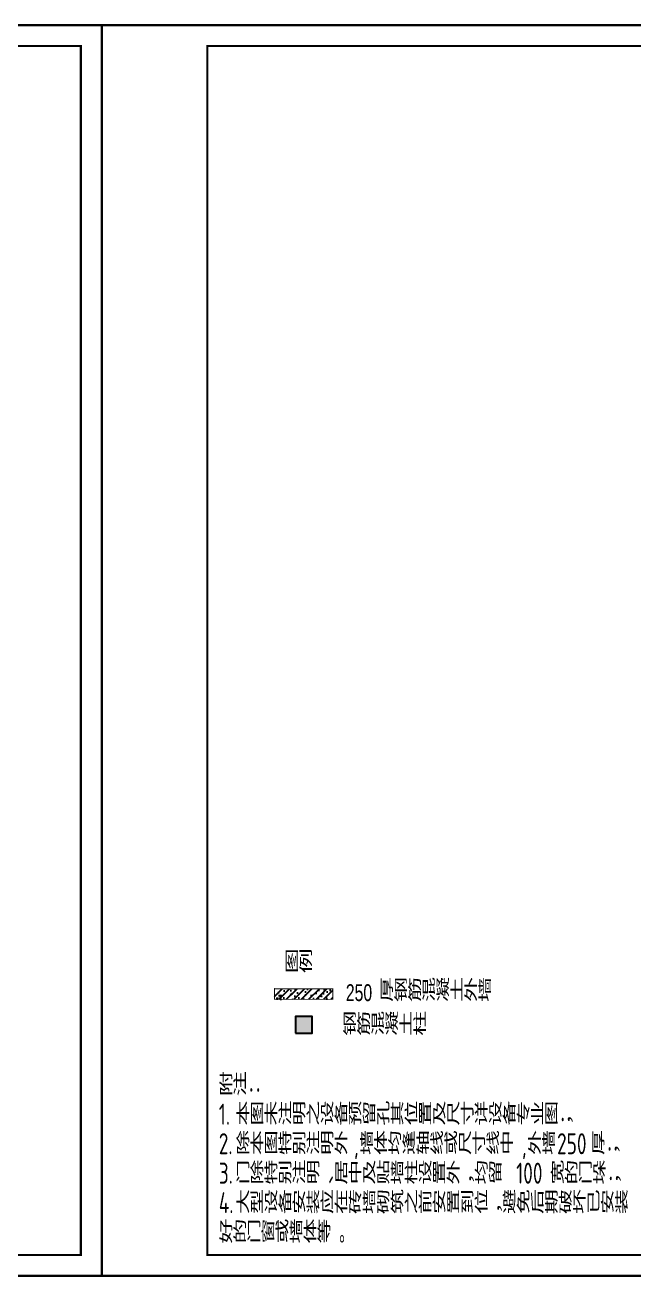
# Model space of a CAD drawing. Header units: millimetres. Extents: x 1742399 to 4898386, y 2481636 to 5226310.
# Drawn here: x 2031459 to 2045902, y 2586514 to 2616214 of the extents above; entities that cross this region are included whole.
import ezdxf

# ---------------------------------------------------------------- set-up
doc = ezdxf.new("R2010")
doc.units = ezdxf.units.MM
doc.header["$LTSCALE"] = 1000
for name, color, linetype in [('E_OTHER', 7, 'Continuous'), ('PUB_HATCH', 8, 'Continuous'), ('PUB_TITLE', 4, 'Continuous'), ('YHG-墙框柱', 4, 'Continuous'), ('YHJ_公填', 8, 'Continuous'), ('YHJ_文字_公文、说明', 7, 'Continuous')]:
    doc.layers.add(name, color=color, linetype=linetype)
doc.styles.add('TSSD_Rein', font='TSSDENG', dxfattribs={"width": 0.7, "bigfont": '@1HZTXT'})
doc.styles.add('YH_TEXT', font='@YH2', dxfattribs={"width": 0.7, "bigfont": '@YH1'})

# ---------------------------------------------------------------- blocks, each defined once
blk = doc.blocks.new('HAYJZ A3')
blk.add_lwpolyline([(4975, -403417), (46975, -403417), (46975, -433117), (4975, -433117), (4975, -403417)])
at = {"const_width": 50}
blk.add_lwpolyline([(7475, -403917), (46475, -403917), (46475, -432617), (7475, -432617), (7475, -403917)], dxfattribs=at)
at = {"layer": 'PUB_TITLE'}
blk.add_lwpolyline([(4975, -433117), (46975, -433117), (46975, -403417), (4975, -403417)], close=True, dxfattribs=at)
blk = doc.blocks.new('_FZH')
blk.add_lwpolyline([(-0.5, -0.5), (0.5, -0.5), (0.5, 0.5), (-0.5, 0.5)], close=True)
at = {"layer": 'PUB_HATCH'}
blk.add_solid([(-0.5, -0.5), (0.5, -0.5), (-0.5, 0.5), (0.5, 0.5)], dxfattribs=at)

msp = doc.modelspace()

# ---------------------------------------------------------------- hatches: boundary and pattern name
at = {"layer": 'E_OTHER'}
h = msp.add_hatch(dxfattribs=at)
h.set_pattern_fill('钢筋混凝土', color=8, scale=50)
h.set_pattern_definition([(45, (1548001.57, 2539708.11), (-88.388348, 88.388348), []), (50, (1548001.57, 2539708.1), (358.6301, -31.37607), [37.5, -412.5]), (355, (1548001.57, 2539708.1), (-69.37567, 376.09607), [30, -330]), (100.4514, (1548031.46, 2539705.5), (289.2547, 344.71977), [31.8701, -350.57106]), (46.1842, (1548001.57, 2539808.1), (533.62052, -82.7595), [56.25, -618.75]), (96.6356, (1548046.04, 2539801.2), (467.33135, 487.05894), [47.80514, -525.8565]), (351.1842, (1548001.57, 2539808.1), (467.331, 487.0593), [45, -495]), (21, (1548051.57, 2539783.1), (298.45353, -201.30945), [37.5, -412.5]), (326, (1548051.57, 2539783.1), (121.65767, 362.57502), [30, -330]), (71.4514, (1548076.44, 2539766.33), (420.11131, 161.26525), [31.8701, -350.57106]), (37.5, (1548001.57, 2539708.11), (6.079928, 166.446927), [0, -326, 0, -335, 0, -331.25]), (7.5, (1548001.57, 2539708.11), (131.53477, 197.205856), [0, -191, 0, -318.5, 0, -126.25]), (327.5, (1547890.07, 2539708.11), (266.911218, -11.277436), [0, -125, 0, -390, 0, -517.5]), (317.5, (1547840.07, 2539708.1), (291.59308, 50.05249), [0, -162.5, 0, -259, 0, -367.5])])
h.paths.add_polyline_path([(2038761.5, 2593083.6), (2038761.5, 2593333.6), (2037377.9, 2593333.6), (2037377.9, 2593083.6)])
at = {"layer": 'YHJ_公填'}
h = msp.add_hatch(color=256, dxfattribs=at)
h.dxf.hatch_style = 1
h.paths.add_polyline_path([(2037872, 2592277.5), (2038272, 2592277.5), (2038272, 2592677.5), (2037872, 2592677.5)])

# ---------------------------------------------------------------- linework, layer by layer
at = {"layer": 'YHG-墙框柱', "const_width": 20}
msp.add_lwpolyline([(2037377.9, 2593333.6), (2038761.5, 2593333.6), (2038761.5, 2593083.6), (2037377.9, 2593083.6)], close=True, dxfattribs=at)

# ---------------------------------------------------------------- block references
for p in [(1986308.5, 3019631.2), (2028308.5, 3019631.2)]:
    msp.add_blockref('HAYJZ A3', p)
at = {"layer": 'YHG-墙框柱', "xscale": 400, "yscale": 400, "zscale": 400}
msp.add_blockref('_FZH', (2038072, 2592477.5), dxfattribs=at)

# ---------------------------------------------------------------- texts
at = {"layer": 'YHJ_文字_公文、说明', "width": 0.7}
for s, height, style, p in [('图例', 500, 'YH_TEXT', (2037616.7, 2593721.4)), ('250', 400, 'YH_TEXT', (2039067.7, 2593040.9)), ('厚钢筋混凝土外墙', 500, 'YH_TEXT', (2039867.7, 2593040.9)), ('钢筋混凝土柱', 500, 'YH_TEXT', (2038989.6, 2592238.1)), ('附注：', 500, 'TSSD_Rein', (2036054.8, 2590805)), ('1.', 500, 'TSSD_Rein', (2036054.8, 2590105)), ('本图未注明之设备预留孔其位置及尺寸详设备专业图；', 500, 'TSSD_Rein', (2036458.6, 2590105)), ('2.', 500, 'TSSD_Rein', (2036054.8, 2589405)), ('除本图特别注明外', 500, 'TSSD_Rein', (2036458.6, 2589405)), ('墙体均逢轴线或尺寸线中', 500, 'TSSD_Rein', (2039393.2, 2589405)), ('外墙', 500, 'TSSD_Rein', (2043377.8, 2589405)), ('250', 500, 'TSSD_Rein', (2044077.8, 2589405)), ('厚；', 500, 'TSSD_Rein', (2044885.5, 2589405)), ('门除特别注明、居中及贴墙柱设置外，均留', 500, 'TSSD_Rein', (2036458.6, 2588705)), (',', 500, 'TSSD_Rein', (2039258.6, 2589405)), (',', 500, 'TSSD_Rein', (2043243.2, 2589405)), ('宽的门垛；', 500, 'TSSD_Rein', (2043916.3, 2588705)), ('3.', 500, 'TSSD_Rein', (2036054.8, 2588705)), ('100', 500, 'TSSD_Rein', (2043108.6, 2588705)), ('4.', 500, 'TSSD_Rein', (2036054.8, 2588005)), ('大型设备安装应在砖墙砌筑之前安置到位，避免后期破坏已安装', 500, 'TSSD_Rein', (2036458.6, 2588005)), ('好的门窗或墙体等。', 500, 'TSSD_Rein', (2036054.8, 2587305))]:
    msp.add_text(s, height=height, dxfattribs=dict(at, style=style)).set_placement(p)

doc.saveas('drawing.dxf')
